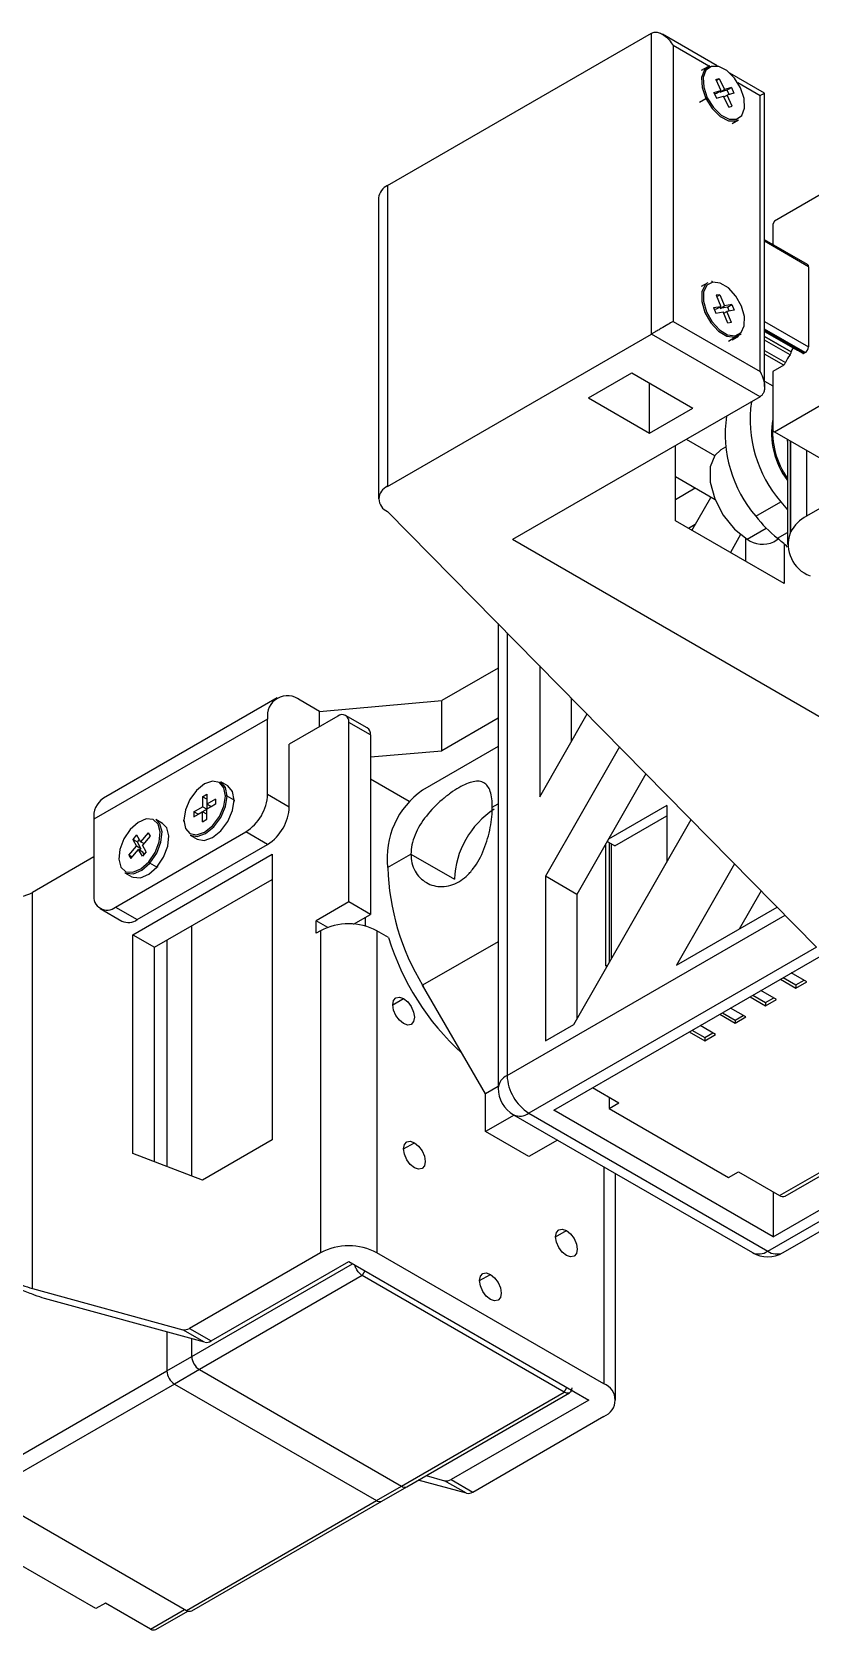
# Model space of a CAD drawing. Header units: millimetres. Extents: x 1258 to 2922, y -135 to 1239.
# Drawn here: x 1511.8 to 1537.1, y 911.4 to 963.4 of the extents above; entities that cross this region are included whole.
import ezdxf

# ---------------------------------------------------------------- set-up
doc = ezdxf.new("R2010")
doc.units = ezdxf.units.MM
doc.header["$LTSCALE"] = 6

msp = doc.modelspace()

# ---------------------------------------------------------------- linework, layer by layer
at = {"color": 7, "linetype": 'Continuous', "lineweight": 25}
for p, q in [((1523.375, 958.416), (1531.966, 963.376)), ((1531.966, 953.577), (1531.966, 963.376)), ((1534.102, 962.312), (1532.322, 963.339)), ((1532.673, 962.968), (1532.673, 953.986)), ((1533.797, 962.281), (1533.588, 962.16)), ((1534.056, 961.863), (1534.169, 961.896)), ((1534.056, 961.863), (1534.226, 961.504)), ((1534.068, 961.838), (1534.169, 961.896)), ((1534.169, 961.896), (1534.339, 961.537)), ((1534.565, 961.604), (1534.339, 961.537)), ((1534.423, 961.522), (1534.565, 961.604)), ((1535.645, 961.421), (1534.516, 962.073)), ((1534.565, 961.604), (1534.65, 961.424)), ((1534, 961.438), (1534.226, 961.504)), ((1534, 961.438), (1534.085, 961.258)), ((1534.017, 961.403), (1534.085, 961.423)), ((1534.085, 961.423), (1534.226, 961.504)), ((1534.085, 961.258), (1534.311, 961.325)), ((1534.186, 961.481), (1534.197, 961.456)), ((1534.197, 961.456), (1534.339, 961.537)), ((1534.423, 961.522), (1534.197, 961.456)), ((1534.482, 960.966), (1534.311, 961.325)), ((1534.323, 961.3), (1534.424, 961.358)), ((1534.423, 961.522), (1534.492, 961.378)), ((1534.65, 961.424), (1534.424, 961.358)), ((1534.594, 960.999), (1534.424, 961.358)), ((1535.502, 952.353), (1535.502, 961.335)), ((1535.648, 951.865), (1535.648, 961.416)), ((1534.482, 960.966), (1534.594, 960.999)), ((1534.587, 960.428), (1534.797, 960.549)), ((1523.082, 958.008), (1523.082, 948.21)), ((1523.375, 958.416), (1523.375, 948.618)), ((1537.974, 958.41), (1535.972, 957.254)), ((1535.972, 957.254), (1535.912, 957.15)), ((1535.912, 957.15), (1535.912, 956.495)), ((1537.048, 955.839), (1535.648, 956.647)), ((1537.079, 955.77), (1537.079, 953.157)), ((1533.797, 955.245), (1533.588, 955.124)), ((1534.194, 954.859), (1534.075, 954.84)), ((1534.075, 954.84), (1534.227, 954.476)), ((1534.092, 954.8), (1534.194, 954.859)), ((1534.194, 954.859), (1534.346, 954.496)), ((1533.989, 954.438), (1534.227, 954.476)), ((1533.989, 954.438), (1534.065, 954.256)), ((1534.012, 954.383), (1534.086, 954.395)), ((1534.086, 954.395), (1534.227, 954.476)), ((1534.188, 954.454), (1534.205, 954.414)), ((1534.205, 954.414), (1534.346, 954.496)), ((1534.443, 954.453), (1534.205, 954.414)), ((1534.585, 954.534), (1534.346, 954.496)), ((1534.661, 954.353), (1534.423, 954.314)), ((1534.443, 954.453), (1534.585, 954.534)), ((1534.443, 954.453), (1534.496, 954.326)), ((1534.585, 954.534), (1534.661, 954.353)), ((1532.673, 953.986), (1535.502, 952.353)), ((1534.065, 954.256), (1534.304, 954.295)), ((1534.456, 953.932), (1534.304, 954.295)), ((1534.32, 954.255), (1534.423, 954.314)), ((1534.575, 953.951), (1534.423, 954.314)), ((1534.575, 953.951), (1534.456, 953.932)), ((1523.375, 948.618), (1531.966, 953.577)), ((1535.502, 951.536), (1531.966, 953.577)), ((1534.587, 953.392), (1534.797, 953.513)), ((1535.648, 953.665), (1536.889, 952.949)), ((1535.648, 953.665), (1536.713, 953.05)), ((1536.515, 952.995), (1536.515, 952.994)), ((1536.716, 953.049), (1536.713, 953.05)), ((1536.973, 952.974), (1536.939, 952.954)), ((1529.916, 951.496), (1531.33, 952.312)), ((1531.33, 952.312), (1533.31, 951.169)), ((1536.269, 952.567), (1535.912, 952.361)), ((1535.912, 952.361), (1535.912, 950.43)), ((1531.895, 950.353), (1531.895, 951.985)), ((1535.648, 952.044), (1535.912, 951.892)), ((1535.502, 951.536), (1527.441, 946.883)), ((1529.916, 951.496), (1531.895, 950.353)), ((1535.972, 950.396), (1537.974, 951.551)), ((1531.895, 950.353), (1533.31, 951.169)), ((1535.912, 950.43), (1535.972, 950.396)), ((1535.972, 950.396), (1537.988, 949.232)), ((1532.744, 947.496), (1532.744, 949.944)), ((1533.098, 950.149), (1534.02, 949.617)), ((1534.371, 949.892), (1534.219, 949.804)), ((1536.395, 950.088), (1536.397, 950.15)), ((1536.395, 950.088), (1536.395, 946.72)), ((1541.039, 949.973), (1537.016, 947.651)), ((1534.041, 948.176), (1532.744, 948.925)), ((1533.386, 948.554), (1532.744, 948.184)), ((1533.284, 947.184), (1533.897, 948.259)), ((1535.364, 947.642), (1536.177, 948.112)), ((1523.375, 947.801), (1537.34, 933.616)), ((1536.28, 945.455), (1532.744, 947.496)), ((1533.392, 947.374), (1533.174, 947.248)), ((1534.868, 947.046), (1534.535, 946.462)), ((1536.499, 947.133), (1536.48, 947.094)), ((1542.942, 937.934), (1527.441, 946.883)), ((1535.042, 946.169), (1535.042, 946.925)), ((1535.944, 946.816), (1536.095, 946.904)), ((1536.28, 946.749), (1536.28, 945.455)), ((1526.971, 944.149), (1526.971, 929.024)), ((1526.971, 942.701), (1525.141, 941.644)), ((1528.325, 942.774), (1528.325, 938.504)), ((1519.777, 941.729), (1514.12, 938.463)), ((1521.154, 941.292), (1520.527, 941.654)), ((1521.154, 941.292), (1525.141, 941.644)), ((1525.141, 940.011), (1525.141, 941.644)), ((1529.35, 941.732), (1529.35, 940.299)), ((1519.466, 941.042), (1513.809, 937.776)), ((1519.466, 938.592), (1519.466, 941.042)), ((1521.753, 941.138), (1520.173, 940.225)), ((1521.154, 940.792), (1521.154, 941.292)), ((1522.71, 940.754), (1522.003, 941.162)), ((1522.107, 935.087), (1522.107, 940.933)), ((1522.814, 940.525), (1522.107, 940.933)), ((1526.971, 941.068), (1525.141, 940.011)), ((1528.325, 938.504), (1529.868, 941.206)), ((1522.814, 940.525), (1522.814, 934.679)), ((1520.173, 938.184), (1520.173, 940.225)), ((1522.814, 939.806), (1525.141, 940.011)), ((1526.971, 940.142), (1524.514, 938.723)), ((1530.921, 940.136), (1528.514, 935.923)), ((1531.784, 939.26), (1529.539, 935.331)), ((1518.17, 938.863), (1517.944, 938.993)), ((1522.814, 939.097), (1524.073, 938.37)), ((1522.814, 939.096), (1524.073, 938.37)), ((1517.062, 938.021), (1517.345, 938.184)), ((1517.345, 938.511), (1517.486, 938.593)), ((1517.345, 938.511), (1517.345, 938.184)), ((1517.486, 938.429), (1517.345, 938.511)), ((1517.486, 938.103), (1517.345, 938.184)), ((1517.486, 938.593), (1517.486, 938.266)), ((1517.769, 938.429), (1517.486, 938.266)), ((1517.769, 938.266), (1517.486, 938.103)), ((1517.486, 938.266), (1517.486, 938.103)), ((1517.628, 938.184), (1517.486, 938.266)), ((1517.769, 938.266), (1517.628, 938.184)), ((1517.769, 938.429), (1517.769, 938.266)), ((1518.377, 938.405), (1518.151, 938.535)), ((1519.466, 938.592), (1520.173, 938.184)), ((1532.461, 938.221), (1530.565, 937.127)), ((1532.461, 938.221), (1532.461, 936.382)), ((1513.809, 937.776), (1513.809, 935.327)), ((1516.049, 937.638), (1515.822, 937.769)), ((1517.062, 938.021), (1517.062, 937.858)), ((1517.062, 937.858), (1517.345, 938.021)), ((1517.203, 937.939), (1517.062, 938.021)), ((1517.203, 937.939), (1517.486, 938.103)), ((1517.203, 937.939), (1517.203, 937.939)), ((1517.345, 937.694), (1517.345, 938.021)), ((1517.486, 937.939), (1517.345, 938.021)), ((1517.345, 937.694), (1517.486, 937.776)), ((1517.486, 937.776), (1517.486, 938.103)), ((1529.435, 931.094), (1533.254, 937.767)), ((1530.768, 936.913), (1532.461, 937.89)), ((1514.516, 934.918), (1518.759, 937.368)), ((1515.2, 937.266), (1515.073, 937.121)), ((1515.2, 937.266), (1515.326, 937.047)), ((1515.579, 937.338), (1515.326, 937.047)), ((1515.642, 937.229), (1515.389, 936.937)), ((1515.579, 937.338), (1515.642, 937.229)), ((1516.944, 937.261), (1517.17, 937.13)), ((1519.466, 936.96), (1518.759, 937.368)), ((1514.946, 936.609), (1515.199, 936.901)), ((1515.009, 936.499), (1515.262, 936.791)), ((1515.073, 937.121), (1515.199, 936.901)), ((1515.215, 937.039), (1515.073, 937.121)), ((1515.075, 934.016), (1519.615, 936.637)), ((1515.341, 936.819), (1515.199, 936.901)), ((1515.284, 937.119), (1515.215, 937.039)), ((1515.215, 937.039), (1515.341, 936.819)), ((1515.223, 934.51), (1519.466, 936.96)), ((1515.388, 936.571), (1515.262, 936.791)), ((1515.404, 936.709), (1515.262, 936.791)), ((1515.298, 936.77), (1515.341, 936.819)), ((1515.431, 936.986), (1515.326, 937.047)), ((1515.515, 936.717), (1515.388, 936.571)), ((1515.515, 936.717), (1515.389, 936.937)), ((1515.445, 936.637), (1515.404, 936.709)), ((1519.615, 936.637), (1519.615, 927.343)), ((1523.375, 936.205), (1524.131, 936.642)), ((1524.131, 936.642), (1525.546, 935.825)), ((1530.481, 932.996), (1530.481, 936.98)), ((1530.591, 937.015), (1530.524, 937.054)), ((1530.591, 937.015), (1530.591, 933.114)), ((1530.768, 936.913), (1530.591, 937.015)), ((1530.662, 933.238), (1530.662, 936.974)), ((1513.809, 936.552), (1511.807, 935.396)), ((1514.946, 936.609), (1515.009, 936.499)), ((1515.052, 936.548), (1514.946, 936.609)), ((1515.864, 936.223), (1515.637, 936.353)), ((1528.784, 928.31), (1542.868, 936.44)), ((1534.67, 936.329), (1532.779, 933.025)), ((1514.822, 936.037), (1515.049, 935.906)), ((1515.782, 933.608), (1519.615, 935.821)), ((1528.514, 935.923), (1528.514, 930.562)), ((1529.539, 935.331), (1528.514, 935.923)), ((1511.807, 922.501), (1511.807, 935.396)), ((1522.107, 935.087), (1521.046, 934.475)), ((1522.814, 934.679), (1522.107, 935.087)), ((1529.539, 935.331), (1529.539, 931.276)), ((1535.533, 935.452), (1534.816, 934.2)), ((1514.016, 934.869), (1514.723, 934.461)), ((1514.516, 934.918), (1515.223, 934.51)), ((1522.266, 934.362), (1522.814, 934.679)), ((1522.655, 934.298), (1522.655, 934.587)), ((1532.779, 933.025), (1536.059, 934.918)), ((1516.998, 926.164), (1516.998, 934.31)), ((1521.046, 934.066), (1521.046, 934.475)), ((1521.425, 934.256), (1521.046, 934.475)), ((1521.188, 934.148), (1521.046, 934.066)), ((1521.188, 934.148), (1521.188, 923.664)), ((1522.301, 934.359), (1522.301, 934.383)), ((1523.026, 934.148), (1523.026, 923.664)), ((1523.403, 933.93), (1523.026, 934.148)), ((1515.075, 926.893), (1515.075, 934.016)), ((1515.075, 934.016), (1515.782, 933.608)), ((1515.782, 926.625), (1515.782, 933.608)), ((1516.185, 933.841), (1516.185, 926.472)), ((1537.34, 933.616), (1527.971, 928.208)), ((1530.544, 933.032), (1530.481, 932.996)), ((1536.165, 932.57), (1536.668, 932.28)), ((1536.253, 932.621), (1536.668, 932.382)), ((1537.022, 932.484), (1536.518, 932.774)), ((1536.668, 932.382), (1536.934, 932.535)), ((1536.668, 932.28), (1537.022, 932.484)), ((1526.557, 928.833), (1524.514, 932.372)), ((1535.175, 931.999), (1535.679, 931.708)), ((1535.263, 932.05), (1535.679, 931.81)), ((1536.032, 931.912), (1535.528, 932.203)), ((1535.679, 931.81), (1535.944, 931.963)), ((1535.926, 924.187), (1550.103, 932.371)), ((1536.668, 932.382), (1536.668, 932.28)), ((1534.185, 931.427), (1534.689, 931.137)), ((1534.273, 931.478), (1534.689, 931.239)), ((1535.042, 931.341), (1534.538, 931.631)), ((1535.679, 931.708), (1536.032, 931.912)), ((1535.679, 931.81), (1535.679, 931.708)), ((1528.514, 930.562), (1529.435, 931.094)), ((1533.283, 930.907), (1533.699, 930.667)), ((1534.052, 930.769), (1533.548, 931.06)), ((1534.689, 931.239), (1534.954, 931.392)), ((1534.689, 931.137), (1535.042, 931.341)), ((1534.689, 931.239), (1534.689, 931.137)), ((1535.749, 923.717), (1548.654, 931.167)), ((1533.195, 930.856), (1533.699, 930.565)), ((1533.699, 930.667), (1533.964, 930.82)), ((1533.699, 930.565), (1534.052, 930.769)), ((1533.699, 930.667), (1533.699, 930.565)), ((1526.971, 929.073), (1526.557, 928.833)), ((1526.557, 927.609), (1526.557, 928.833)), ((1530.048, 929.039), (1530.906, 928.545)), ((1536.249, 923.668), (1545.516, 929.017)), ((1535.926, 924.187), (1528.784, 928.31)), ((1530.587, 928.728), (1530.587, 928.361)), ((1530.587, 928.361), (1530.906, 928.545)), ((1530.587, 928.361), (1534.476, 926.116)), ((1527.49, 928.147), (1526.557, 927.609)), ((1527.471, 928.158), (1535.249, 923.668)), ((1527.971, 928.208), (1535.749, 923.717)), ((1519.615, 927.343), (1517.345, 926.032)), ((1527.971, 926.792), (1526.557, 927.609)), ((1528.904, 927.331), (1527.971, 926.792)), ((1536.138, 925.524), (1539.285, 927.34)), ((1536.313, 925.506), (1539.46, 927.323)), ((1517.345, 926.032), (1515.075, 926.893)), ((1530.796, 918.867), (1530.796, 926.239)), ((1534.476, 926.116), (1534.795, 926.299)), ((1534.795, 926.299), (1536.138, 925.524)), ((1535.926, 925.646), (1535.926, 924.187)), ((1521.188, 923.664), (1516.92, 921.2)), ((1530.415, 919.398), (1523.026, 923.664)), ((1517.627, 920.792), (1522.107, 923.378)), ((1522.107, 923.378), (1529.92, 918.867)), ((1522.549, 922.919), (1517.245, 919.857)), ((1529.125, 919.122), (1522.549, 922.919)), ((1511.807, 922.501), (1516.71, 921.158)), ((1517.417, 920.75), (1512.207, 922.177)), ((1516.185, 921.088), (1516.185, 919.816)), ((1517.417, 920.75), (1516.71, 921.158)), ((1516.92, 921.2), (1517.627, 920.792)), ((1516.998, 920.286), (1516.998, 920.865)), ((1516.185, 919.816), (1516.998, 920.286)), ((1509.998, 916.245), (1516.185, 919.816)), ((1517.245, 919.857), (1516.432, 919.388)), ((1517.245, 919.857), (1523.822, 916.061)), ((1516.432, 919.388), (1510.245, 915.816)), ((1516.432, 919.388), (1523.008, 915.592)), ((1523.822, 916.061), (1529.125, 919.122)), ((1523.997, 916.044), (1529.3, 919.105)), ((1529.92, 918.867), (1525.44, 916.281)), ((1526.147, 915.873), (1530.415, 918.337)), ((1524.624, 916.406), (1525.231, 916.24)), ((1510.245, 915.816), (1516.821, 912.02)), ((1523.008, 915.592), (1523.822, 916.061)), ((1523.183, 915.574), (1523.997, 916.044)), ((1525.938, 915.831), (1524.372, 916.26)), ((1525.938, 915.831), (1525.231, 916.24)), ((1525.44, 916.281), (1526.147, 915.873)), ((1516.821, 912.02), (1523.008, 915.592)), ((1516.996, 912.002), (1523.183, 915.574)), ((1513.869, 912.075), (1510.227, 914.177)), ((1514.187, 912.258), (1513.869, 912.075)), ((1515.654, 911.411), (1514.187, 912.258)), ((1515.829, 911.394), (1516.873, 911.996))]:
    msp.add_line(p, q, dxfattribs=at)
at = {"color": 8, "linetype": 'Continuous', "lineweight": 25}
for p, q in [((1533.832, 962.299), (1532.673, 962.968)), ((1535.502, 961.335), (1534.779, 961.752)), ((1533.523, 961.128), (1533.732, 961.249)), ((1537.079, 955.77), (1535.648, 956.596)), ((1535.648, 953.983), (1537.079, 953.157)), ((1534.469, 953.35), (1534.678, 953.471)), ((1536.973, 952.974), (1535.648, 953.738)), ((1535.648, 953.699), (1536.939, 952.954)), ((1536.515, 952.995), (1535.648, 953.496)), ((1535.648, 953.494), (1536.515, 952.994)), ((1536.475, 952.897), (1535.648, 953.374)), ((1535.648, 953.046), (1536.333, 952.651)), ((1536.269, 952.567), (1535.648, 952.926)), ((1536.48, 950.102), (1536.48, 947.094)), ((1536.499, 947.133), (1536.499, 950.092)), ((1537.016, 949.793), (1537.016, 947.651)), ((1535.081, 946.902), (1535.7, 947.259)), ((1536.064, 946.928), (1536.395, 947.12)), ((1527.264, 943.851), (1527.264, 929.432)), ((1526.783, 938.173), (1526.971, 938.281)), ((1527.264, 929.432), (1536.315, 934.657)), ((1526.971, 933.79), (1524.514, 932.372)), ((1523.539, 931.737), (1523.892, 931.942)), ((1523.892, 927.042), (1524.246, 927.246)), ((1530.415, 926.458), (1530.415, 919.398)), ((1528.842, 924.185), (1529.196, 924.389)), ((1516.998, 920.286), (1522.231, 923.307)), ((1522.637, 923.072), (1522.549, 922.919)), ((1526.367, 922.756), (1526.721, 922.96)), ((1529.125, 919.122), (1529.213, 919.276)), ((1515.654, 911.411), (1516.765, 912.052))]:
    msp.add_line(p, q, dxfattribs=at)
at = {"color": 7, "linetype": 'Continuous', "lineweight": 25, "flags": 128}
for points in [[(1533.864, 962.31), (1533.687, 962.181), (1533.596, 961.932), (1533.612, 961.605), (1533.732, 961.249)], [(1534.867, 961.59), (1534.669, 961.908), (1534.419, 962.153), (1534.155, 962.288), (1533.916, 962.293), (1533.74, 962.166), (1533.653, 961.928), (1533.668, 961.614), (1533.783, 961.272)], [(1533.732, 961.249), (1533.938, 960.918), (1534.199, 960.663), (1534.474, 960.522), (1534.723, 960.517), (1534.797, 960.549)], [(1533.783, 961.272), (1533.981, 960.954), (1534.231, 960.709), (1534.495, 960.574), (1534.734, 960.569), (1534.91, 960.696), (1534.997, 960.934), (1534.982, 961.249), (1534.867, 961.59)], [(1533.735, 955.199), (1533.717, 955.181), (1533.606, 954.953), (1533.601, 954.637), (1533.701, 954.283), (1533.892, 953.942), (1534.145, 953.669), (1534.421, 953.503), (1534.678, 953.471)], [(1533.959, 955.267), (1533.768, 955.165), (1533.662, 954.946), (1533.657, 954.643), (1533.753, 954.303), (1533.937, 953.976), (1534.18, 953.714), (1534.444, 953.555), (1534.691, 953.524)], [(1534.691, 953.524), (1534.882, 953.626), (1534.988, 953.844), (1534.993, 954.147), (1534.897, 954.488), (1534.713, 954.814), (1534.471, 955.077), (1534.206, 955.236), (1533.959, 955.267)], [(1534.678, 953.471), (1534.877, 953.577), (1534.886, 953.588)], [(1534.219, 949.804), (1534.025, 949.624), (1533.88, 949.248), (1533.88, 948.759), (1534.025, 948.216), (1534.297, 947.684), (1534.664, 947.227), (1535.081, 946.902)], [(1518.094, 938.535), (1518.043, 938.806), (1517.895, 938.975), (1517.675, 939.018), (1517.415, 938.927), (1517.156, 938.718), (1516.935, 938.421), (1516.788, 938.081), (1516.737, 937.752)], [(1518.151, 938.535), (1518.097, 938.817), (1517.944, 938.993), (1517.944, 938.993)], [(1518.377, 938.405), (1518.323, 938.686), (1518.17, 938.863), (1518.17, 938.863)], [(1516.737, 937.752), (1516.788, 937.481), (1516.935, 937.312), (1517.156, 937.269), (1517.415, 937.36), (1517.675, 937.569), (1517.895, 937.866), (1518.043, 938.206), (1518.094, 938.535)], [(1516.944, 937.261), (1517.173, 937.217), (1517.444, 937.311), (1517.714, 937.529), (1517.944, 937.838), (1518.097, 938.192), (1518.151, 938.535)], [(1517.17, 937.13), (1517.399, 937.086), (1517.67, 937.18), (1517.941, 937.398), (1518.17, 937.708), (1518.323, 938.061), (1518.377, 938.405)], [(1515.596, 936.392), (1515.806, 936.7), (1515.938, 937.041), (1515.971, 937.364), (1515.902, 937.619), (1515.74, 937.767), (1515.51, 937.787), (1515.247, 937.674), (1514.992, 937.446)], [(1515.637, 936.353), (1515.856, 936.674), (1515.993, 937.03), (1516.028, 937.366), (1515.956, 937.632), (1515.822, 937.769)], [(1514.992, 937.446), (1514.782, 937.138), (1514.651, 936.797), (1514.617, 936.474), (1514.686, 936.219), (1514.848, 936.07), (1515.078, 936.051), (1515.341, 936.164), (1515.596, 936.392)], [(1515.864, 936.223), (1516.082, 936.544), (1516.219, 936.899), (1516.254, 937.235), (1516.182, 937.501), (1516.049, 937.638)], [(1514.822, 936.037), (1514.858, 936.019), (1515.097, 935.999), (1515.371, 936.116), (1515.637, 936.353)], [(1515.049, 935.906), (1515.084, 935.888), (1515.324, 935.868), (1515.597, 935.985), (1515.864, 936.223)], [(1515.879, 936.228), (1515.881, 936.224), (1515.882, 936.221), (1515.882, 936.219), (1515.88, 936.218), (1515.877, 936.217), (1515.874, 936.218), (1515.869, 936.22), (1515.864, 936.223)], [(1523.892, 931.125), (1523.757, 931.234), (1523.642, 931.389), (1523.566, 931.566), (1523.539, 931.737), (1523.566, 931.878), (1523.642, 931.966), (1523.757, 931.989), (1523.892, 931.942)], [(1523.892, 931.942), (1524.028, 931.832), (1524.142, 931.678), (1524.219, 931.501), (1524.246, 931.329), (1524.219, 931.188), (1524.142, 931.1), (1524.028, 931.078), (1523.892, 931.125)], [(1524.473, 932.443), (1524.514, 932.372), (1524.541, 932.324)], [(1524.246, 926.43), (1524.111, 926.539), (1523.996, 926.694), (1523.919, 926.87), (1523.892, 927.042), (1523.919, 927.183), (1523.996, 927.271), (1524.111, 927.293), (1524.246, 927.246)], [(1524.246, 927.246), (1524.381, 927.137), (1524.496, 926.983), (1524.572, 926.806), (1524.599, 926.634), (1524.572, 926.493), (1524.496, 926.405), (1524.381, 926.383), (1524.246, 926.43)], [(1529.196, 923.572), (1529.06, 923.682), (1528.946, 923.836), (1528.869, 924.013), (1528.842, 924.185), (1528.869, 924.326), (1528.946, 924.414), (1529.06, 924.436), (1529.196, 924.389)], [(1529.196, 924.389), (1529.331, 924.28), (1529.446, 924.125), (1529.522, 923.948), (1529.549, 923.777), (1529.522, 923.636), (1529.446, 923.548), (1529.331, 923.525), (1529.196, 923.572)], [(1526.721, 922.143), (1526.585, 922.252), (1526.471, 922.407), (1526.394, 922.584), (1526.367, 922.756), (1526.394, 922.896), (1526.471, 922.985), (1526.585, 923.007), (1526.721, 922.96)], [(1526.721, 922.96), (1526.856, 922.851), (1526.971, 922.696), (1527.047, 922.519), (1527.074, 922.347), (1527.047, 922.207), (1526.971, 922.119), (1526.856, 922.096), (1526.721, 922.143)]]:
    msp.add_lwpolyline(points, dxfattribs=at)
at = {"color": 7, "linetype": 'Continuous', "lineweight": 25}
for centre, radius, start, end in [((1533.873, 961.005), 0.281, 108.6098, 119.9991), ((1523.582, 957.958), 0.503, 114.3747, 174.3052), ((1537.006, 955.778), 0.0739, 353.7012, 54.9867), ((1533.929, 955.258), 0.0315, 15.8957, 114.7899), ((1534.653, 953.505), 0.0423, 306.1848, 25.9967), ((1537.014, 952.421), 0.718, 138.5798, 161.3865), ((1536.36, 953.001), 0.155, 317.6155, 357.219), ((1536.712, 952.985), 0.197, 133.1529, 176.9542), ((1536.909, 952.994), 0.05, 245.4628, 305.8476), ((1536.849, 953.168), 0.231, 302.6055, 357.3945), ((1536.185, 952.698), 0.155, 302.7783, 342.352), ((1539.305, 950.801), 4.126, 172.0296, 220.6849), ((1538.492, 950.332), 4.126, 172.0296, 220.6849), ((1538.48, 950.365), 2.605, 170.2828, 216.8405), ((1538.608, 950.433), 2.706, 175.1985, 215.1125), ((1523.53, 948.21), 0.437, 110.7834, 249.2166), ((1539.905, 951.034), 4.737, 218.087, 222.1858), ((1538.785, 950.299), 4.332, 217.8203, 231.0798), ((1537.586, 946.564), 1.227, 117.6449, 152.3489), ((1537.517, 946.728), 1.099, 160.539, 249.2579), ((1535.581, 947.553), 0.821, 232.4853, 296.2043), ((1532.039, 941.886), 6.452, 47.4869, 51.4009), ((1520.113, 941.147), 0.655, 50.7967, 189.214), ((1521.891, 940.968), 0.218, 350.786, 129.2033), ((1522.569, 940.552), 0.246, 353.7012, 54.9867), ((1526.022, 936.524), 2.666, 124.4324, 186.8798), ((1514.523, 937.867), 0.719, 124.0564, 187.2558), ((1518.123, 938.481), 0.0615, 62.6097, 117.3903), ((1518.371, 938.388), 0.0175, 290.7834, 69.2166), ((1517.931, 938.662), 1.537, 302.6055, 357.3945), ((1518.638, 938.254), 1.537, 302.6055, 357.3945), ((1516.743, 937.735), 0.0175, 110.7834, 249.2166), ((1528.407, 935.706), 2.863, 123.062, 177.6125), ((1515.7, 936.462), 0.125, 213.9616, 239.777), ((1531.306, 936.476), 7.935, 181.9565, 211.1437), ((1511.124, 936.683), 1.458, 267.7484, 297.9401), ((1514.24, 935.257), 0.437, 170.786, 309.2033), ((1514.93, 934.919), 0.503, 245.6929, 305.6176), ((1522.107, 932.374), 1.998, 62.6097, 117.3903), ((1531.448, 936.386), 8.411, 196.9743, 227.719), ((1528.799, 929.502), 1.537, 182.6055, 237.3945), ((1527.971, 929.024), 1, 180, 240.0027), ((1536.241, 925.667), 0.176, 234.3824, 294.3071), ((1522.107, 921.89), 1.998, 62.6097, 117.3903), ((1535.749, 924.534), 1, 240.0027, 299.9973), ((1516.765, 921.434), 0.28, 258.7699, 303.5949), ((1517.472, 921.025), 0.28, 258.7699, 303.5949), ((1517.535, 920.31), 0.538, 182.6055, 237.3945), ((1516.722, 919.841), 0.538, 182.6055, 237.3945), ((1530.214, 918.867), 0.568, 290.7834, 69.2166), ((1523.924, 916.204), 0.176, 234.3824, 294.3071), ((1525.285, 916.515), 0.28, 258.7699, 303.5949), ((1525.992, 916.106), 0.28, 258.7699, 303.5949), ((1523.111, 915.735), 0.176, 234.3824, 294.3071), ((1516.924, 912.163), 0.176, 234.3824, 294.3071), ((1515.757, 911.555), 0.176, 234.3824, 294.3071)]:
    msp.add_arc(centre, radius, start, end, dxfattribs=at)
at = {"color": 8, "linetype": 'Continuous', "lineweight": 25}
for centre, start, end in [((1527.472, 928.974), 114.3747, 174.3052), ((1527.678, 928.616), 245.6929, 305.6176), ((1535.456, 924.126), 245.6929, 305.6176), ((1536.042, 924.126), 234.3824, 294.3071)]:
    msp.add_arc(centre, 0.503, start, end, dxfattribs=at)
at = {"color": 7, "linetype": 'Continuous', "lineweight": 25}
for points, knots in [([(1531.966, 963.376), (1532.002, 963.39), (1532.079, 963.421), (1532.225, 963.394), (1532.386, 963.308), (1532.546, 963.163), (1532.631, 963.032), (1532.673, 962.968)], [0, 0, 0, 0, 0.146754, 0.316126, 0.510248, 0.757793, 1, 1, 1, 1]), ([(1535.643, 961.416), (1535.644, 961.417), (1535.651, 961.421), (1535.605, 961.394), (1535.536, 961.355), (1535.502, 961.335)], [0, 0, 0, 0, 0.113006, 0.561338, 1, 1, 1, 1]), ([(1532.673, 953.986), (1532.618, 953.954), (1532.509, 953.891), (1532.316, 953.779), (1532.158, 953.688), (1532.051, 953.627), (1531.993, 953.593), (1531.966, 953.577)], [0, 0, 0, 0, 0.31012, 0.616121, 0.758896, 0.886022, 1, 1, 1, 1]), ([(1535.502, 952.353), (1535.545, 952.264), (1535.632, 952.088), (1535.66, 951.849), (1535.626, 951.686), (1535.576, 951.591), (1535.526, 951.554), (1535.502, 951.536)], [0, 0, 0, 0, 0.31012, 0.616121, 0.758896, 0.886022, 1, 1, 1, 1]), ([(1526.783, 938.173), (1526.78, 938.267), (1526.774, 938.461), (1526.704, 938.767), (1526.533, 939.007), (1526.244, 939.034), (1525.946, 938.939), (1525.694, 938.812), (1525.422, 938.636), (1525.053, 938.346), (1524.61, 937.897), (1524.29, 937.374), (1524.151, 936.948), (1524.138, 936.742), (1524.131, 936.642)], [0, 0, 0, 0, 0.0609081, 0.1252258, 0.2500311, 0.3748295, 0.4372679, 0.5000517, 0.5625051, 0.6253005, 0.7500154, 0.8746671, 0.9390412, 1, 1, 1, 1]), ([(1524.131, 936.642), (1524.138, 936.545), (1524.151, 936.347), (1524.291, 936.001), (1524.61, 935.675), (1525.055, 935.559), (1525.424, 935.615), (1525.693, 935.73), (1525.943, 935.914), (1526.242, 936.244), (1526.534, 936.786), (1526.704, 937.396), (1526.774, 937.861), (1526.78, 938.071), (1526.783, 938.173)], [0, 0, 0, 0, 0.06098, 0.125384, 0.250098, 0.374703, 0.439287, 0.499843, 0.56052, 0.62524, 0.750173, 0.874854, 0.939126, 1, 1, 1, 1]), ([(1522.549, 922.919), (1522.516, 922.942), (1522.451, 922.988), (1522.371, 923.101), (1522.323, 923.198), (1522.317, 923.248), (1522.315, 923.258)], [0, 0, 0, 0, 0.307399, 0.614797, 0.922196, 1, 1, 1, 1]), ([(1511.067, 922.772), (1511.21, 922.713), (1511.497, 922.594), (1511.703, 922.533), (1511.807, 922.501)], [0, 0, 0, 0, 0.4983538, 1, 1, 1, 1]), ([(1512.207, 922.177), (1512.104, 922.208), (1511.898, 922.27), (1511.611, 922.389), (1511.468, 922.448)], [0, 0, 0, 0, 0.501646, 1, 1, 1, 1])]:
    msp.add_open_spline(points, degree=3, knots=knots, dxfattribs=at)
msp.add_open_spline([(1529.372, 919.265), (1529.369, 919.23), (1529.361, 919.159), (1529.304, 919.098), (1529.222, 919.079), (1529.157, 919.108), (1529.125, 919.122)], degree=3, dxfattribs=at)

doc.saveas('drawing.dxf')
